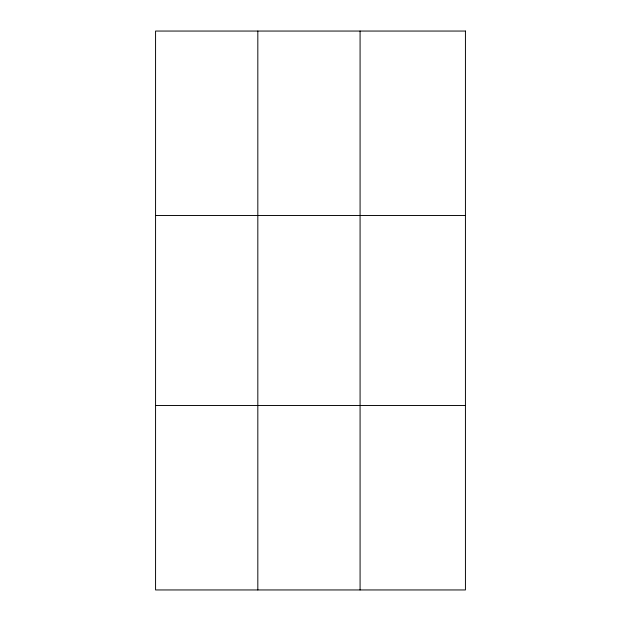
<?xml version="1.0" encoding="UTF-8"?>
<svg xmlns="http://www.w3.org/2000/svg" width="621" height="621" viewBox="0 0 621 621"><rect width="100%" height="100%" fill="white"/><g stroke="black" fill="none" stroke-linecap="round" stroke-linejoin="round"><path stroke-width="0.93" d="M257.824 31.05L257.824 589.95M360.079 31.05L360.079 589.95M155.568 215.487L465.432 215.487M155.568 405.513L465.432 405.513M465.432 31.05L465.432 589.95L155.568 589.95L155.568 31.05L465.432 31.05"/></g></svg>
